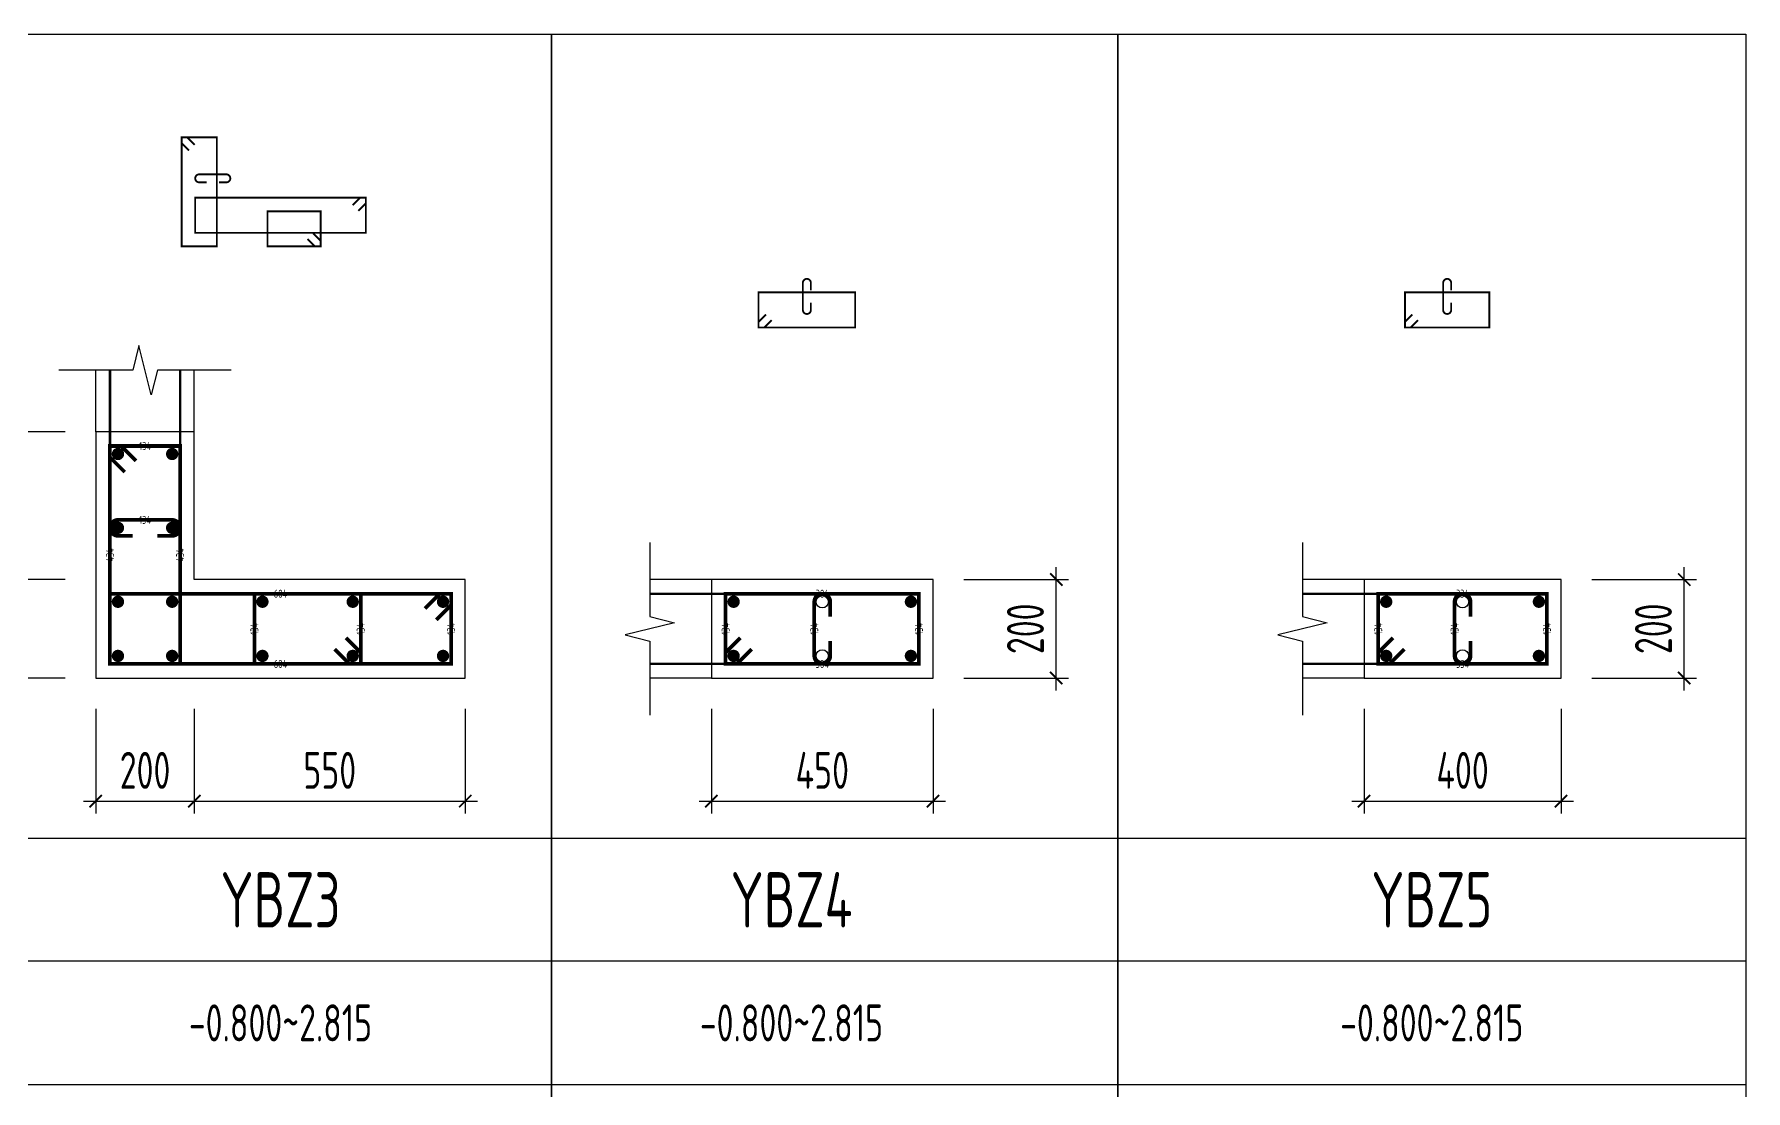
# Model space of a CAD drawing. Extents: x -655480 to 203344, y -294099 to 287156.
# Drawn here: x -302714 to -288814, y 111219 to 119800 of the extents above; entities that cross this region are included whole.
import ezdxf
from ezdxf.enums import TextEntityAlignment as Align

# ---------------------------------------------------------------- set-up
doc = ezdxf.new("R2010")
doc.units = 0
doc.header["$LTSCALE"] = 1000
doc.layers.get('0').update_dxf_attribs({"linetype": 'CONTINUOUS'})
doc.layers.get('DEFPOINTS').update_dxf_attribs({"linetype": 'CONTINUOUS'})
for name, color, linetype in [('COLU_DE_DIM', 3, 'CONTINUOUS'), ('COLU_DE_TH', 7, 'CONTINUOUS'), ('LINK', 6, 'CONTINUOUS'), ('LINK-INDEX', 6, 'CONTINUOUS'), ('REIN', 6, 'CONTINUOUS'), ('TAB', 7, 'CONTINUOUS'), ('TAB_TEXT', 7, 'CONTINUOUS'), ('THIN', 7, 'CONTINUOUS')]:
    doc.layers.add(name, color=color, linetype=linetype)
doc.layers.add('箍筋长度', color=3, linetype='CONTINUOUS', plot=False)
doc.styles.add('BW_Rein', font='Tssdeng.shx', dxfattribs={"width": 0.7, "bigfont": 'hztxt.shx'})
doc.styles.add('TSSD_DIMENSION', font='Tssdeng.shx', dxfattribs={"width": 0.7, "bigfont": 'tssdchn.shx'})
doc.styles.add('TSSD_REIN', font='tssdeng.shx', dxfattribs={"width": 0.7, "height": 300, "bigfont": 'tssdchn.shx'})
doc.dimstyles.new('TSSD_25_100', dxfattribs={"dimtxt": 300, "dimasz": 100, "dimexe": 100, "dimexo": 250, "dimgap": 100, "dimtad": 1, "dimdec": 0, "dimlfac": 0.25, "dimzin": 0, "dimdsep": 46, "dimtxsty": 'TSSD_DIMENSION', "dimblk": 'ARCHTICK', "dimcen": 0, "dimdle": 100, "dimclrt": 7, "dimadec": 0, "dimazin": 0, "dimtfac": 1, "dimtdec": 0, "dimtix": 1, "dimtmove": 2, "dimatfit": 3, "dimldrblk": 'ARCHTICK', "dimfxl": 1, "dimtolj": 1, "dimtzin": 0, "dimarcsym": 0})

# ---------------------------------------------------------------- blocks, each defined once
blk = doc.blocks.new('_ArchTick')
at = {"color": 0, "linetype": 'ByBlock', "const_width": 0.15}
blk.add_lwpolyline([(-0.5, -0.5), (0.5, 0.5)], dxfattribs=at)
blk = doc.blocks.new('*D1599')
at = {"layer": 'COLU_DE_DIM', "color": 0, "lineweight": -2, "transparency": 16777216}
for p, q in [((-297214, 114321), (-297214, 113471)), ((-295414, 114321), (-295414, 113471)), ((-297314, 113571), (-295314, 113571))]:
    blk.add_line(p, q, dxfattribs=at)
at = {"layer": 'DEFPOINTS', "color": 0, "transparency": 16777216}
for p in [(-297214, 114571), (-295414, 114571), (-295414, 113571)]:
    blk.add_point(p, dxfattribs=at)
at = {"layer": 'COLU_DE_DIM', "color": 0, "lineweight": -2, "transparency": 16777216, "xscale": 100, "yscale": 100, "zscale": 100, "rotation": 180}
blk.add_blockref('_ArchTick', (-297214, 113571), dxfattribs=at)
at = {"layer": 'COLU_DE_DIM', "color": 0, "lineweight": -2, "transparency": 16777216, "xscale": 100, "yscale": 100, "zscale": 100}
blk.add_blockref('_ArchTick', (-295414, 113571), dxfattribs=at)
at = {"layer": 'COLU_DE_DIM', "color": 7, "transparency": 16777216, "insert": (-296314, 113821), "char_height": 300, "attachment_point": 5, "style": 'TSSD_DIMENSION'}
blk.add_mtext('\\A1;450', dxfattribs=at)
blk = doc.blocks.new('*D1600')
at = {"layer": 'COLU_DE_DIM', "color": 0, "lineweight": -2, "transparency": 16777216}
for p, q in [((-295164, 115371), (-294314, 115371)), ((-294414, 114471), (-294414, 115471)), ((-295164, 114571), (-294314, 114571))]:
    blk.add_line(p, q, dxfattribs=at)
at = {"layer": 'DEFPOINTS', "color": 0, "transparency": 16777216}
for p in [(-295414, 115371), (-294414, 115371), (-295414, 114571)]:
    blk.add_point(p, dxfattribs=at)
at = {"layer": 'COLU_DE_DIM', "color": 0, "lineweight": -2, "transparency": 16777216, "xscale": 100, "yscale": 100, "zscale": 100}
for p, rotation in [((-294414, 115371), 90), ((-294414, 114571), 270)]:
    blk.add_blockref('_ArchTick', p, dxfattribs=dict(at, rotation=rotation))
at = {"layer": 'COLU_DE_DIM', "color": 7, "transparency": 16777216, "insert": (-294664, 114971), "char_height": 300, "attachment_point": 5, "rotation": 90, "style": 'TSSD_DIMENSION'}
blk.add_mtext('\\A1;200', dxfattribs=at)
blk = doc.blocks.new('*D1601')
at = {"layer": 'COLU_DE_DIM', "color": 0, "lineweight": -2, "transparency": 16777216}
for p, q in [((-291914, 114321), (-291914, 113471)), ((-290314, 114321), (-290314, 113471)), ((-292014, 113571), (-290214, 113571))]:
    blk.add_line(p, q, dxfattribs=at)
at = {"layer": 'DEFPOINTS', "color": 0, "transparency": 16777216}
for p in [(-291914, 114571), (-290314, 114571), (-290314, 113571)]:
    blk.add_point(p, dxfattribs=at)
at = {"layer": 'COLU_DE_DIM', "color": 0, "lineweight": -2, "transparency": 16777216, "xscale": 100, "yscale": 100, "zscale": 100, "rotation": 180}
blk.add_blockref('_ArchTick', (-291914, 113571), dxfattribs=at)
at = {"layer": 'COLU_DE_DIM', "color": 0, "lineweight": -2, "transparency": 16777216, "xscale": 100, "yscale": 100, "zscale": 100}
blk.add_blockref('_ArchTick', (-290314, 113571), dxfattribs=at)
at = {"layer": 'COLU_DE_DIM', "color": 7, "transparency": 16777216, "insert": (-291114, 113821), "char_height": 300, "attachment_point": 5, "style": 'TSSD_DIMENSION'}
blk.add_mtext('\\A1;400', dxfattribs=at)
blk = doc.blocks.new('*D1602')
at = {"layer": 'COLU_DE_DIM', "color": 0, "lineweight": -2, "transparency": 16777216}
for p, q in [((-290064, 115371), (-289214, 115371)), ((-289314, 114471), (-289314, 115471)), ((-290064, 114571), (-289214, 114571))]:
    blk.add_line(p, q, dxfattribs=at)
at = {"layer": 'DEFPOINTS', "color": 0, "transparency": 16777216}
for p in [(-290314, 115371), (-289314, 115371), (-290314, 114571)]:
    blk.add_point(p, dxfattribs=at)
at = {"layer": 'COLU_DE_DIM', "color": 0, "lineweight": -2, "transparency": 16777216, "xscale": 100, "yscale": 100, "zscale": 100}
for p, rotation in [((-289314, 115371), 90), ((-289314, 114571), 270)]:
    blk.add_blockref('_ArchTick', p, dxfattribs=dict(at, rotation=rotation))
at = {"layer": 'COLU_DE_DIM', "color": 7, "transparency": 16777216, "insert": (-289564, 114971), "char_height": 300, "attachment_point": 5, "rotation": 90, "style": 'TSSD_DIMENSION'}
blk.add_mtext('\\A1;200', dxfattribs=at)
blk = doc.blocks.new('*D1607')
at = {"layer": 'COLU_DE_DIM', "color": 0, "lineweight": -2, "transparency": 16777216}
for p, q in [((-302214, 114321), (-302214, 113471)), ((-301414, 114321), (-301414, 113471)), ((-302314, 113571), (-301314, 113571))]:
    blk.add_line(p, q, dxfattribs=at)
at = {"layer": 'DEFPOINTS', "color": 0, "transparency": 16777216}
for p in [(-302214, 114571), (-301414, 114571), (-301414, 113571)]:
    blk.add_point(p, dxfattribs=at)
at = {"layer": 'COLU_DE_DIM', "color": 0, "lineweight": -2, "transparency": 16777216, "xscale": 100, "yscale": 100, "zscale": 100, "rotation": 180}
blk.add_blockref('_ArchTick', (-302214, 113571), dxfattribs=at)
at = {"layer": 'COLU_DE_DIM', "color": 0, "lineweight": -2, "transparency": 16777216, "xscale": 100, "yscale": 100, "zscale": 100}
blk.add_blockref('_ArchTick', (-301414, 113571), dxfattribs=at)
at = {"layer": 'COLU_DE_DIM', "color": 7, "transparency": 16777216, "insert": (-301814, 113821), "char_height": 300, "attachment_point": 5, "style": 'TSSD_DIMENSION'}
blk.add_mtext('\\A1;200', dxfattribs=at)
blk = doc.blocks.new('*D1608')
at = {"layer": 'COLU_DE_DIM', "color": 0, "lineweight": -2, "transparency": 16777216}
for p, q in [((-301414, 114321), (-301414, 113471)), ((-299214, 114321), (-299214, 113471)), ((-301514, 113571), (-299114, 113571))]:
    blk.add_line(p, q, dxfattribs=at)
at = {"layer": 'DEFPOINTS', "color": 0, "transparency": 16777216}
for p in [(-301414, 114571), (-299214, 114571), (-299214, 113571)]:
    blk.add_point(p, dxfattribs=at)
at = {"layer": 'COLU_DE_DIM', "color": 0, "lineweight": -2, "transparency": 16777216, "xscale": 100, "yscale": 100, "zscale": 100, "rotation": 180}
blk.add_blockref('_ArchTick', (-301414, 113571), dxfattribs=at)
at = {"layer": 'COLU_DE_DIM', "color": 0, "lineweight": -2, "transparency": 16777216, "xscale": 100, "yscale": 100, "zscale": 100}
blk.add_blockref('_ArchTick', (-299214, 113571), dxfattribs=at)
at = {"layer": 'COLU_DE_DIM', "color": 7, "transparency": 16777216, "insert": (-300314, 113821), "char_height": 300, "attachment_point": 5, "style": 'TSSD_DIMENSION'}
blk.add_mtext('\\A1;550', dxfattribs=at)
blk = doc.blocks.new('*D1609')
at = {"layer": 'COLU_DE_DIM', "color": 0, "lineweight": -2, "transparency": 16777216}
for p, q in [((-302464, 115371), (-303314, 115371)), ((-303214, 114471), (-303214, 115471)), ((-302464, 114571), (-303314, 114571))]:
    blk.add_line(p, q, dxfattribs=at)
at = {"layer": 'DEFPOINTS', "color": 0, "transparency": 16777216}
for p in [(-303214, 115371), (-302214, 115371), (-302214, 114571)]:
    blk.add_point(p, dxfattribs=at)
at = {"layer": 'COLU_DE_DIM', "color": 0, "lineweight": -2, "transparency": 16777216, "xscale": 100, "yscale": 100, "zscale": 100}
for p, rotation in [((-303214, 115371), 90), ((-303214, 114571), 270)]:
    blk.add_blockref('_ArchTick', p, dxfattribs=dict(at, rotation=rotation))
at = {"layer": 'COLU_DE_DIM', "color": 7, "transparency": 16777216, "insert": (-303464, 114971), "char_height": 300, "attachment_point": 5, "rotation": 90, "style": 'TSSD_DIMENSION'}
blk.add_mtext('\\A1;200', dxfattribs=at)
blk = doc.blocks.new('*D1610')
at = {"layer": 'COLU_DE_DIM', "color": 0, "lineweight": -2, "transparency": 16777216}
for p, q in [((-303214, 115271), (-303214, 116671)), ((-302464, 116571), (-303314, 116571)), ((-302464, 115371), (-303314, 115371))]:
    blk.add_line(p, q, dxfattribs=at)
at = {"layer": 'DEFPOINTS', "color": 0, "transparency": 16777216}
for p in [(-303214, 116571), (-302214, 116571), (-302214, 115371)]:
    blk.add_point(p, dxfattribs=at)
at = {"layer": 'COLU_DE_DIM', "color": 0, "lineweight": -2, "transparency": 16777216, "xscale": 100, "yscale": 100, "zscale": 100}
for p, rotation in [((-303214, 116571), 90), ((-303214, 115371), 270)]:
    blk.add_blockref('_ArchTick', p, dxfattribs=dict(at, rotation=rotation))
at = {"layer": 'COLU_DE_DIM', "color": 7, "transparency": 16777216, "insert": (-303464, 115971), "char_height": 300, "attachment_point": 5, "rotation": 90, "style": 'TSSD_DIMENSION'}
blk.add_mtext('\\A1;300', dxfattribs=at)

msp = doc.modelspace()

# ---------------------------------------------------------------- linework, layer by layer
at = {"layer": 'COLU_DE_TH'}
for points in [[(-301413.94, 116570.53), (-302213.94, 116570.53), (-302213.94, 114570.53), (-299213.99, 114570.53), (-299213.99, 115370.53), (-301413.94, 115370.53), (-301413.94, 116570.53)], [(-297214.04, 115370.53), (-297214.04, 114570.53), (-295414.04, 114570.53), (-295414.04, 115370.53), (-297214.04, 115370.53)], [(-291914.04, 115370.53), (-291914.04, 114570.53), (-290314.04, 114570.53), (-290314.04, 115370.53), (-291914.04, 115370.53)]]:
    msp.add_lwpolyline(points, close=True, dxfattribs=at)
at = {"layer": 'LINK', "const_width": 30}
for points in [[(-301978.94, 116243.6), (-302098.94, 116363.6), (-302098.94, 116455.53), (-301528.94, 116455.53), (-301528.94, 114685.53), (-302098.94, 114685.53), (-302098.94, 116455.53), (-302007.02, 116455.53), (-301887.02, 116335.53)], [(-299540.91, 115135.53), (-299420.91, 115255.53), (-299328.99, 115255.53), (-299328.99, 114685.53), (-302098.94, 114685.53), (-302098.94, 115255.53), (-299328.99, 115255.53), (-299328.99, 115163.6), (-299448.99, 115043.6)], [(-300182.31, 114897.45), (-300062.31, 114777.45), (-300062.31, 114685.53), (-300925.62, 114685.53), (-300925.62, 115255.53), (-300062.31, 115255.53), (-300062.31, 114685.53), (-300154.23, 114685.53), (-300274.23, 114805.53)], [(-296887.11, 114805.53), (-297007.11, 114685.53), (-297099.04, 114685.53), (-297099.04, 115255.53), (-295529.04, 115255.53), (-295529.04, 114685.53), (-297099.04, 114685.53), (-297099.04, 114777.45), (-296979.04, 114897.45)], [(-291587.11, 114805.53), (-291707.11, 114685.53), (-291799.04, 114685.53), (-291799.04, 115255.53), (-290429.04, 115255.53), (-290429.04, 114685.53), (-291799.04, 114685.53), (-291799.04, 114777.45), (-291679.04, 114897.45)]]:
    msp.add_lwpolyline(points, dxfattribs=at)
for points in [[(-301713.94, 115725.53), (-301593.94, 115725.53, 1), (-301593.94, 115855.53), (-302033.94, 115855.53, 1), (-302033.94, 115725.53), (-301913.94, 115725.53)], [(-296249.04, 115070.53), (-296249.04, 115190.53, 1), (-296379.04, 115190.53), (-296379.04, 114750.53, 1), (-296249.04, 114750.53), (-296249.04, 114870.53)], [(-291049.04, 115070.53), (-291049.04, 115190.53, 1), (-291179.04, 115190.53), (-291179.04, 114750.53, 1), (-291049.04, 114750.53), (-291049.04, 114870.53)]]:
    msp.add_lwpolyline(points, format="xyb", dxfattribs=at)
at = {"layer": 'LINK-INDEX', "const_width": 15}
for points in [[(-301456.45, 118856.08), (-301516.45, 118916.08), (-301516.45, 118962.04), (-301231.45, 118962.04), (-301231.45, 118077.04), (-301516.45, 118077.04), (-301516.45, 118962.04), (-301470.49, 118962.04), (-301410.49, 118902.04)], [(-300127.44, 118412.04), (-300067.44, 118472.04), (-300021.48, 118472.04), (-300021.48, 118187.04), (-301406.45, 118187.04), (-301406.45, 118472.04), (-300021.48, 118472.04), (-300021.48, 118426.08), (-300081.48, 118366.08)], [(-300448.14, 118183.01), (-300388.14, 118123.01), (-300388.14, 118077.04), (-300819.79, 118077.04), (-300819.79, 118362.04), (-300388.14, 118362.04), (-300388.14, 118077.04), (-300434.1, 118077.04), (-300494.1, 118137.04)], [(-296725.58, 117478.03), (-296785.58, 117418.03), (-296831.54, 117418.03), (-296831.54, 117703.03), (-296046.54, 117703.03), (-296046.54, 117418.03), (-296831.54, 117418.03), (-296831.54, 117463.99), (-296771.54, 117523.99)], [(-291475.58, 117478.03), (-291535.58, 117418.03), (-291581.54, 117418.03), (-291581.54, 117703.03), (-290896.54, 117703.03), (-290896.54, 117418.03), (-291581.54, 117418.03), (-291581.54, 117463.99), (-291521.54, 117523.99)]]:
    msp.add_lwpolyline(points, dxfattribs=at)
for points in [[(-301213.95, 118597.04), (-301153.95, 118597.04, 1), (-301153.95, 118662.04), (-301373.95, 118662.04, 1), (-301373.95, 118597.04), (-301313.95, 118597.04)], [(-296406.54, 117720.53), (-296406.54, 117780.53, 1), (-296471.54, 117780.53), (-296471.54, 117560.53, 1), (-296406.54, 117560.53), (-296406.54, 117620.53)], [(-291206.54, 117720.53), (-291206.54, 117780.53, 1), (-291271.54, 117780.53), (-291271.54, 117560.53, 1), (-291206.54, 117560.53), (-291206.54, 117620.53)]]:
    msp.add_lwpolyline(points, format="xyb", dxfattribs=at)
at = {"layer": 'LINK-INDEX', "color": 1, "const_width": 20}
for points in [[(-302098.94, 116355.53), (-302098.94, 117070.53)], [(-301528.94, 116355.53), (-301528.94, 117070.53)], [(-296999.04, 115255.53), (-297714.04, 115255.53)], [(-291699.04, 115255.53), (-292414.04, 115255.53)], [(-296999.04, 114685.53), (-297714.04, 114685.53)], [(-291699.04, 114685.53), (-292414.04, 114685.53)]]:
    msp.add_lwpolyline(points, dxfattribs=at)
at = {"layer": 'REIN', "const_width": 50}
for points in [[(-302058.94, 116390.53, 1), (-302008.94, 116390.53, 1), (-302058.94, 116390.53)], [(-301618.94, 116390.53, 1), (-301568.94, 116390.53, 1), (-301618.94, 116390.53)], [(-302058.94, 115790.53, 1), (-302008.94, 115790.53, 1), (-302058.94, 115790.53)], [(-301618.94, 115790.53, 1), (-301568.94, 115790.53, 1), (-301618.94, 115790.53)], [(-302058.94, 115190.53, 1), (-302008.94, 115190.53, 1), (-302058.94, 115190.53)], [(-301618.94, 115190.53, 1), (-301568.94, 115190.53, 1), (-301618.94, 115190.53)], [(-300885.62, 115190.53, 1), (-300835.62, 115190.53, 1), (-300885.62, 115190.53)], [(-300152.31, 115190.53, 1), (-300102.31, 115190.53, 1), (-300152.31, 115190.53)], [(-299418.99, 115190.53, 1), (-299368.99, 115190.53, 1), (-299418.99, 115190.53)], [(-297059.04, 115190.53, 1), (-297009.04, 115190.53, 1), (-297059.04, 115190.53)], [(-295619.04, 115190.53, 1), (-295569.04, 115190.53, 1), (-295619.04, 115190.53)], [(-291759.04, 115190.53, 1), (-291709.04, 115190.53, 1), (-291759.04, 115190.53)], [(-290519.04, 115190.53, 1), (-290469.04, 115190.53, 1), (-290519.04, 115190.53)], [(-302058.94, 114750.53, 1), (-302008.94, 114750.53, 1), (-302058.94, 114750.53)], [(-301618.94, 114750.53, 1), (-301568.94, 114750.53, 1), (-301618.94, 114750.53)], [(-300885.62, 114750.53, 1), (-300835.62, 114750.53, 1), (-300885.62, 114750.53)], [(-300152.31, 114750.53, 1), (-300102.31, 114750.53, 1), (-300152.31, 114750.53)], [(-299418.99, 114750.53, 1), (-299368.99, 114750.53, 1), (-299418.99, 114750.53)], [(-297059.04, 114750.53, 1), (-297009.04, 114750.53, 1), (-297059.04, 114750.53)], [(-295619.04, 114750.53, 1), (-295569.04, 114750.53, 1), (-295619.04, 114750.53)], [(-291759.04, 114750.53, 1), (-291709.04, 114750.53, 1), (-291759.04, 114750.53)], [(-290519.04, 114750.53, 1), (-290469.04, 114750.53, 1), (-290519.04, 114750.53)]]:
    msp.add_lwpolyline(points, format="xyb", close=True, dxfattribs=at)
at = {"layer": 'REIN'}
for centre in [(-296314.04, 115190.53), (-291114.04, 115190.53), (-296314.04, 114750.53), (-291114.04, 114750.53)]:
    msp.add_circle(centre, 50, dxfattribs=at)
at = {"layer": 'TAB'}
for points in [[(-303713.94, 119800.08), (-298513.99, 119800.08), (-298513.99, 109270.53), (-303713.94, 109270.53), (-303713.94, 119800.08), (-303713.94, 113270.53), (-298513.99, 113270.53), (-298513.99, 112270.53), (-303713.94, 112270.53), (-303713.94, 111270.53), (-298513.99, 111270.53), (-298513.99, 110270.53), (-303713.94, 110270.53)], [(-298513.99, 119800.08), (-293914.04, 119800.08), (-293914.04, 109270.53), (-298513.99, 109270.53), (-298513.99, 119800.08), (-298513.99, 113270.53), (-293914.04, 113270.53), (-293914.04, 112270.53), (-298513.99, 112270.53), (-298513.99, 111270.53), (-293914.04, 111270.53), (-293914.04, 110270.53), (-298513.99, 110270.53)], [(-293914.04, 119800.08), (-288814.04, 119800.08), (-288814.04, 109270.53), (-293914.04, 109270.53), (-293914.04, 119800.08), (-293914.04, 113270.53), (-288814.04, 113270.53), (-288814.04, 112270.53), (-293914.04, 112270.53), (-293914.04, 111270.53), (-288814.04, 111270.53), (-288814.04, 110270.53), (-293914.04, 110270.53)]]:
    msp.add_lwpolyline(points, dxfattribs=at)
at = {"layer": 'THIN'}
for p, q in [((-302213.94, 116570.53), (-302213.94, 117070.53)), ((-301413.94, 116570.53), (-301413.94, 117070.53)), ((-297214.04, 115370.53), (-297714.04, 115370.53)), ((-291914.04, 115370.53), (-292414.04, 115370.53)), ((-297214.04, 114570.53), (-297714.04, 114570.53)), ((-291914.04, 114570.53), (-292414.04, 114570.53))]:
    msp.add_line(p, q, dxfattribs=at)
for points in [[(-301113.94, 117070.53), (-301713.94, 117070.53), (-301763.94, 116870.53), (-301863.94, 117270.53), (-301913.94, 117070.53), (-302513.94, 117070.53)], [(-297714.04, 115670.53), (-297714.04, 115070.53), (-297514.04, 115020.53), (-297914.04, 114920.53), (-297714.04, 114870.53), (-297714.04, 114270.53)], [(-292414.04, 115670.53), (-292414.04, 115070.53), (-292214.04, 115020.53), (-292614.04, 114920.53), (-292414.04, 114870.53), (-292414.04, 114270.53)]]:
    msp.add_lwpolyline(points, dxfattribs=at)

# ---------------------------------------------------------------- texts
at = {"layer": 'TAB_TEXT', "style": 'TSSD_REIN', "width": 0.7}
for s, height, p in [('YBZ3', 450, (-300713.97, 112770.53)), ('YBZ4', 450, (-296564.04, 112770.53)), ('YBZ5', 450, (-291364.04, 112770.53)), ('-0.800~2.815', 300, (-300713.97, 111770.53)), ('-0.800~2.815', 300, (-296564.04, 111770.53)), ('-0.800~2.815', 300, (-291364.04, 111770.53))]:
    msp.add_text(s, height=height, dxfattribs=at).set_placement(p, align=Align.MIDDLE)
at = {"layer": '箍筋长度', "style": 'BW_Rein', "width": 0.7}
for s, rotation, p in [('134', 360, (-301813.94, 116455.53)), ('434', 90, (-302098.94, 115570.53)), ('434', 90, (-301528.94, 115570.53)), ('384', 0.000031, (-296314.04, 115255.53)), ('134', 90, (-300925.62, 114970.53)), ('134', 90, (-300062.31, 114970.53)), ('134', 90, (-299328.99, 114970.53)), ('134', 90.000031, (-297099.04, 114970.53)), ('134', 90.000031, (-296379.04, 114970.53)), ('134', 90.000031, (-295529.04, 114970.53)), ('134', 90, (-291799.04, 114970.53)), ('134', 90, (-291179.04, 114970.53)), ('134', 90, (-290429.04, 114970.53)), ('384', 0.000031, (-296314.04, 114685.53)), ('334', 360, (-291114.04, 114685.53))]:
    msp.add_text(s, height=65, rotation=rotation, dxfattribs=at).set_placement(p, align=Align.MIDDLE_CENTER)
for s, p in [('134', (-301813.94, 115855.53)), ('684', (-300713.97, 115255.53)), ('334', (-291114.04, 115255.53)), ('684', (-300713.97, 114685.53))]:
    msp.add_text(s, height=65, dxfattribs=at).set_placement(p, align=Align.MIDDLE_CENTER)

# ---------------------------------------------------------------- dimensions: what is measured, and where the dimension line sits
at = {"layer": 'COLU_DE_DIM'}
for base, p1, p2, picture, middle in [((-303213.94, 116570.53), (-302213.94, 115370.53), (-302213.94, 116570.53), '*D1610', (-303463.94, 115970.53)), ((-303213.94, 115370.53), (-302213.94, 114570.53), (-302213.94, 115370.53), '*D1609', (-303463.94, 114970.53)), ((-294414.04, 115370.53), (-295414.04, 114570.53), (-295414.04, 115370.53), '*D1600', (-294664.04, 114970.53)), ((-289314.04, 115370.53), (-290314.04, 114570.53), (-290314.04, 115370.53), '*D1602', (-289564.04, 114970.53))]:
    dim = msp.add_linear_dim(base=base, p1=p1, p2=p2, angle=90, dimstyle='TSSD_25_100', dxfattribs=at)
    dim.commit()
    dim.dimension.update_dxf_attribs({"geometry": picture, "text_midpoint": middle})
for base, p1, p2, picture, middle in [((-301413.94, 113570.53), (-302213.94, 114570.53), (-301413.94, 114570.53), '*D1607', (-301813.94, 113820.53)), ((-299213.99, 113570.53), (-301413.94, 114570.53), (-299213.99, 114570.53), '*D1608', (-300313.97, 113820.53)), ((-295414.04, 113570.53), (-297214.04, 114570.53), (-295414.04, 114570.53), '*D1599', (-296314.04, 113820.53)), ((-290314.04, 113570.53), (-291914.04, 114570.53), (-290314.04, 114570.53), '*D1601', (-291114.04, 113820.53))]:
    dim = msp.add_linear_dim(base=base, p1=p1, p2=p2, dimstyle='TSSD_25_100', dxfattribs=at)
    dim.commit()
    dim.dimension.update_dxf_attribs({"geometry": picture, "text_midpoint": middle})

doc.saveas('drawing.dxf')
